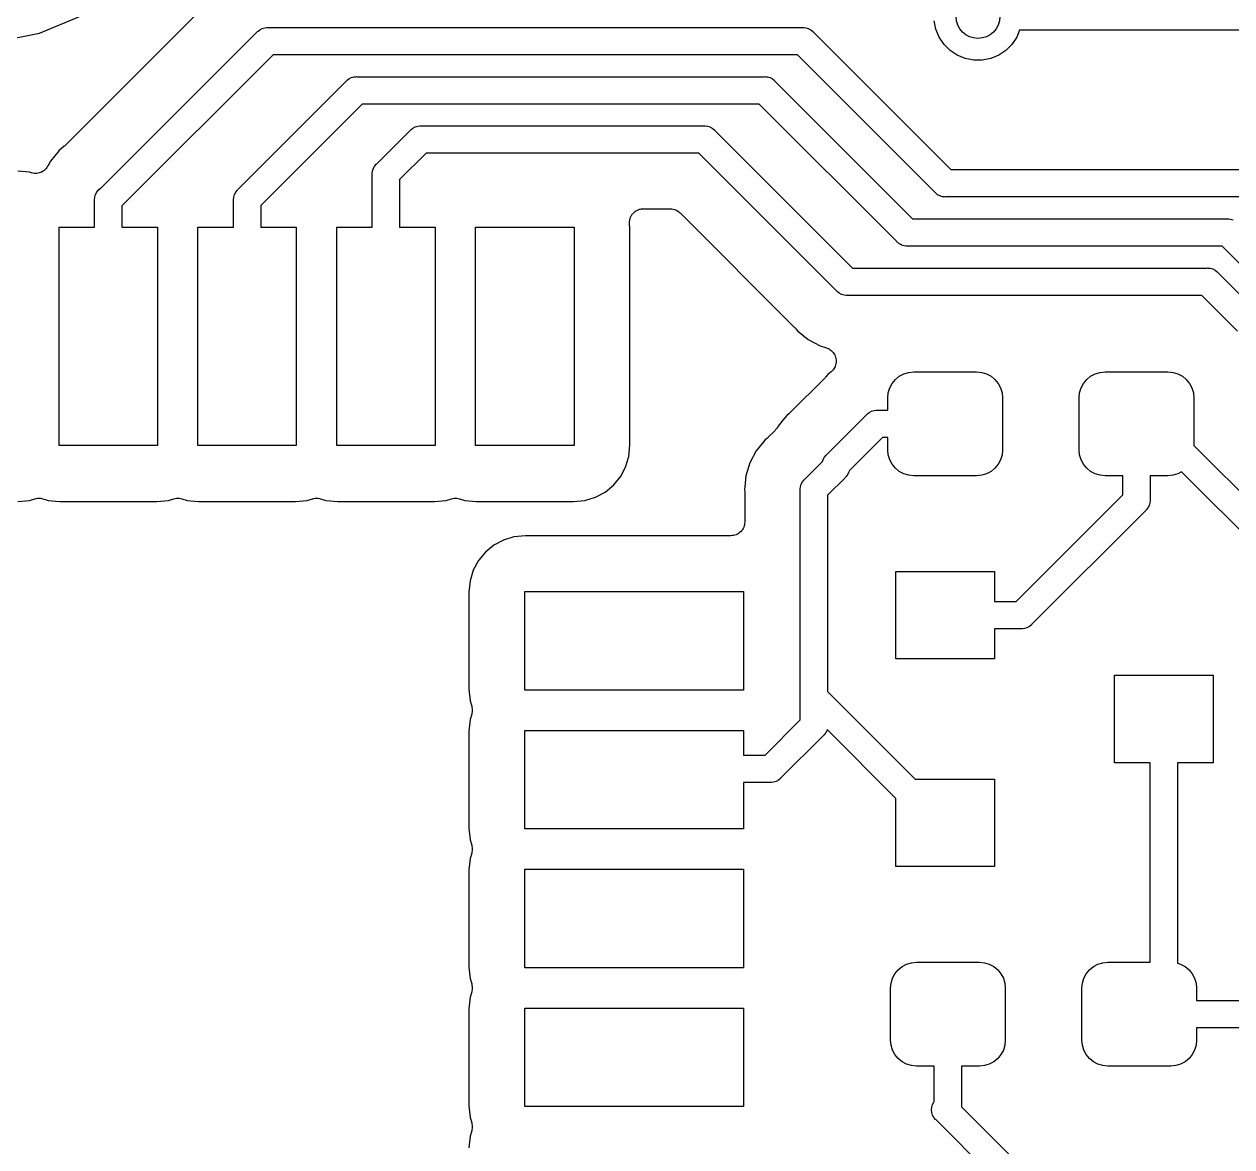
# Model space of a CAD drawing. Extents: x 4.98 to 6.83, y -5.59 to -3.87.
# Drawn here: x 5.9242 to 6.3591, y -4.5753 to -4.171 of the extents above; entities that cross this region are included whole.
import ezdxf

# ---------------------------------------------------------------- set-up
doc = ezdxf.new("R2010")
doc.units = 0
doc.header["$MEASUREMENT"] = 0
doc.layers.add('BLACK', color=7, linetype='CONTINUOUS')

msp = doc.modelspace()

# ---------------------------------------------------------------- linework, layer by layer
at = {"layer": 'BLACK', "linetype": 'CONTINUOUS'}
for p, q in [((5.99315, -4.16058), (5.93904, -4.21469)), ((5.92972, -4.17429), (5.94482, -4.16803)), ((6.25257, -4.1729), (6.25197, -4.16986)), ((5.91369, -4.17748), (5.92972, -4.17429)), ((5.95199, -4.23003), (6.00816, -4.17386)), ((6.00816, -4.17386), (6.00832, -4.17367)), ((6.00832, -4.17367), (6.0085, -4.17351)), ((6.0085, -4.17351), (6.00906, -4.17305)), ((6.0085, -4.17351), (6.0085, -4.17351)), ((6.00906, -4.17305), (6.00907, -4.17305)), ((6.00907, -4.17305), (6.00992, -4.1726)), ((6.00992, -4.1726), (6.01085, -4.17231)), ((6.01085, -4.17231), (6.01157, -4.17224)), ((6.01157, -4.17224), (6.01181, -4.17222)), ((6.01157, -4.17224), (6.01157, -4.17224)), ((6.01181, -4.17222), (6.01205, -4.17224)), ((6.01205, -4.17224), (6.20448, -4.17224)), ((6.20448, -4.17224), (6.20472, -4.17222)), ((6.20472, -4.17222), (6.20496, -4.17224)), ((6.20496, -4.17224), (6.20497, -4.17224)), ((6.20497, -4.17224), (6.20569, -4.17231)), ((6.20569, -4.17231), (6.20662, -4.1726)), ((6.20662, -4.1726), (6.20747, -4.17305)), ((6.20747, -4.17305), (6.20822, -4.17367)), ((6.20822, -4.17367), (6.20837, -4.17386)), ((6.20837, -4.17386), (6.25794, -4.22342)), ((6.25376, -4.17577), (6.25257, -4.1729)), ((6.28272, -4.17323), (6.28167, -4.17577)), ((6.36706, -4.17323), (6.28272, -4.17323)), ((6.25548, -4.17835), (6.25376, -4.17577)), ((6.25768, -4.18054), (6.25548, -4.17835)), ((6.27995, -4.17835), (6.27776, -4.18054)), ((6.28167, -4.17577), (6.27995, -4.17835)), ((6.01385, -4.18209), (5.95945, -4.23649)), ((6.20269, -4.18209), (6.01385, -4.18209)), ((6.25225, -4.23165), (6.20269, -4.18209)), ((6.26026, -4.18226), (6.25768, -4.18054)), ((6.26312, -4.18345), (6.26026, -4.18226)), ((6.26617, -4.18406), (6.26312, -4.18345)), ((6.27231, -4.18345), (6.26927, -4.18406)), ((6.27518, -4.18226), (6.27231, -4.18345)), ((6.27776, -4.18054), (6.27518, -4.18226)), ((6.26927, -4.18406), (6.26617, -4.18406)), ((6.00122, -4.2306), (6.04025, -4.19157)), ((6.04025, -4.19157), (6.0404, -4.19138)), ((6.0404, -4.19138), (6.0407, -4.19114)), ((6.0407, -4.19114), (6.04115, -4.19077)), ((6.04115, -4.19077), (6.04201, -4.19031)), ((6.04201, -4.19031), (6.04204, -4.1903)), ((6.04204, -4.1903), (6.04293, -4.19003)), ((6.04293, -4.19003), (6.04366, -4.18996)), ((6.04366, -4.18996), (6.0439, -4.18994)), ((6.04366, -4.18996), (6.04366, -4.18996)), ((6.0439, -4.18994), (6.04414, -4.18996)), ((6.04414, -4.18996), (6.1907, -4.18996)), ((6.1907, -4.18996), (6.19094, -4.18994)), ((6.19094, -4.18994), (6.19119, -4.18996)), ((6.19119, -4.18996), (6.19119, -4.18996)), ((6.19119, -4.18996), (6.19191, -4.19003)), ((6.19191, -4.19003), (6.19284, -4.19031)), ((6.19284, -4.19031), (6.19369, -4.19077)), ((6.19369, -4.19077), (6.19444, -4.19138)), ((6.19444, -4.19138), (6.1946, -4.19157)), ((6.1946, -4.19157), (6.24416, -4.24114)), ((6.04594, -4.1998), (6.00945, -4.23629)), ((6.18891, -4.1998), (6.04594, -4.1998)), ((6.23848, -4.24937), (6.18891, -4.1998)), ((6.05122, -4.22135), (6.06328, -4.20929)), ((6.06328, -4.20929), (6.06343, -4.2091)), ((6.06343, -4.2091), (6.06362, -4.20895)), ((6.06362, -4.20895), (6.06418, -4.20849)), ((6.06362, -4.20895), (6.06362, -4.20895)), ((6.06418, -4.20849), (6.06504, -4.20803)), ((6.06418, -4.20849), (6.06418, -4.20849)), ((6.06418, -4.20849), (6.06418, -4.20849)), ((6.06504, -4.20803), (6.06596, -4.20775)), ((6.06596, -4.20775), (6.06669, -4.20768)), ((6.06669, -4.20768), (6.06693, -4.20765)), ((6.06669, -4.20768), (6.06669, -4.20768)), ((6.06693, -4.20765), (6.06717, -4.20768)), ((6.06717, -4.20768), (6.16905, -4.20768)), ((6.16905, -4.20768), (6.16929, -4.20765)), ((6.16929, -4.20765), (6.16953, -4.20768)), ((6.16953, -4.20768), (6.16953, -4.20768)), ((6.16953, -4.20768), (6.17026, -4.20775)), ((6.17026, -4.20775), (6.17118, -4.20803)), ((6.17118, -4.20803), (6.17204, -4.20849)), ((6.17204, -4.20849), (6.17279, -4.2091)), ((6.17279, -4.2091), (6.17294, -4.20929)), ((6.17294, -4.20929), (6.22251, -4.25886)), ((5.93682, -4.21654), (5.93371, -4.22034)), ((5.93868, -4.21502), (5.93682, -4.21654)), ((5.93883, -4.21487), (5.93868, -4.21502)), ((5.93899, -4.21474), (5.93883, -4.21487)), ((5.93904, -4.21469), (5.93899, -4.21474)), ((6.06897, -4.21752), (6.05945, -4.22704)), ((6.16725, -4.21752), (6.06897, -4.21752)), ((6.21682, -4.26709), (6.16725, -4.21752)), ((5.93243, -4.22262), (5.93217, -4.223)), ((5.93269, -4.22223), (5.93243, -4.22262)), ((5.93271, -4.2222), (5.93269, -4.22223)), ((5.93273, -4.22217), (5.93271, -4.2222)), ((5.93271, -4.2222), (5.93271, -4.2222)), ((5.93271, -4.2222), (5.93271, -4.2222)), ((5.93371, -4.22034), (5.93273, -4.22217)), ((6.04996, -4.22311), (6.05042, -4.22225)), ((6.05042, -4.22225), (6.05103, -4.2215)), ((6.05103, -4.2215), (6.05122, -4.22135)), ((5.92616, -4.22438), (5.922, -4.22397)), ((5.92687, -4.2246), (5.92616, -4.22438)), ((5.92733, -4.22469), (5.92687, -4.2246)), ((5.92778, -4.22478), (5.92733, -4.22469)), ((5.9278, -4.22478), (5.92778, -4.22478)), ((5.92782, -4.22479), (5.9278, -4.22478)), ((5.92829, -4.22479), (5.92782, -4.22479)), ((5.92876, -4.22479), (5.92829, -4.22479)), ((5.92878, -4.22479), (5.92876, -4.22479)), ((5.9288, -4.22479), (5.92878, -4.22479)), ((5.92926, -4.2247), (5.9288, -4.22479)), ((5.92972, -4.22461), (5.92926, -4.2247)), ((5.92974, -4.2246), (5.92972, -4.22461)), ((5.92976, -4.2246), (5.92974, -4.2246)), ((5.93019, -4.22442), (5.92976, -4.2246)), ((5.93063, -4.22425), (5.93019, -4.22442)), ((5.93064, -4.22424), (5.93063, -4.22425)), ((5.93066, -4.22423), (5.93064, -4.22424)), ((5.93105, -4.22397), (5.93066, -4.22423)), ((5.93144, -4.22372), (5.93105, -4.22397)), ((5.93146, -4.2237), (5.93144, -4.22372)), ((5.93147, -4.22369), (5.93146, -4.2237)), ((5.93181, -4.22336), (5.93147, -4.22369)), ((5.93214, -4.22303), (5.93181, -4.22336)), ((5.93215, -4.22302), (5.93214, -4.22303)), ((5.93217, -4.223), (5.93215, -4.22302)), ((6.04958, -4.225), (6.04961, -4.22476)), ((6.04961, -4.22524), (6.04958, -4.225)), ((6.04961, -4.22476), (6.04968, -4.22404)), ((6.04961, -4.22476), (6.04961, -4.22476)), ((6.04961, -4.24409), (6.04961, -4.22524)), ((6.04968, -4.22404), (6.04996, -4.22311)), ((6.05945, -4.22704), (6.05945, -4.24409)), ((6.25794, -4.22342), (6.38058, -4.22342)), ((5.94996, -4.23236), (5.95042, -4.2315)), ((5.95042, -4.2315), (5.95103, -4.23076)), ((5.95103, -4.23076), (5.95178, -4.23014)), ((5.95178, -4.23014), (5.95199, -4.23003)), ((5.99996, -4.23236), (6.00042, -4.2315)), ((6.00042, -4.2315), (6.00088, -4.23094)), ((6.00088, -4.23094), (6.00103, -4.23076)), ((6.00088, -4.23094), (6.00088, -4.23094)), ((6.00103, -4.23076), (6.00122, -4.2306)), ((5.94958, -4.23425), (5.94968, -4.23329)), ((5.94961, -4.23449), (5.94958, -4.23425)), ((5.94961, -4.24409), (5.94961, -4.23449)), ((5.94968, -4.23329), (5.94996, -4.23236)), ((5.99958, -4.23425), (5.99968, -4.23329)), ((5.99961, -4.23449), (5.99958, -4.23425)), ((5.99961, -4.24409), (5.99961, -4.23449)), ((5.99968, -4.23329), (5.99996, -4.23236)), ((6.25241, -4.23184), (6.25225, -4.23165)), ((6.2526, -4.232), (6.25241, -4.23184)), ((6.25316, -4.23246), (6.2526, -4.232)), ((6.25397, -4.23289), (6.25316, -4.23246)), ((6.25401, -4.23291), (6.25397, -4.23289)), ((6.25494, -4.2332), (6.25401, -4.23291)), ((6.25566, -4.23327), (6.25494, -4.2332)), ((6.2559, -4.23329), (6.25566, -4.23327)), ((6.25566, -4.23327), (6.25566, -4.23327)), ((6.25615, -4.23327), (6.2559, -4.23329)), ((6.37878, -4.23327), (6.25615, -4.23327)), ((5.95945, -4.23649), (5.95945, -4.24409)), ((6.00945, -4.23629), (6.00945, -4.24409)), ((6.14272, -4.24035), (6.14283, -4.24011)), ((6.14283, -4.24011), (6.14296, -4.23992)), ((6.14296, -4.23992), (6.14306, -4.23972)), ((6.14306, -4.23972), (6.14323, -4.23952)), ((6.14323, -4.23952), (6.14338, -4.23931)), ((6.14338, -4.23931), (6.14354, -4.23915)), ((6.14354, -4.23915), (6.14369, -4.23897)), ((6.14369, -4.23897), (6.14389, -4.23881)), ((6.14389, -4.23881), (6.14408, -4.23862)), ((6.14408, -4.23862), (6.14427, -4.2385)), ((6.14427, -4.2385), (6.14444, -4.23836)), ((6.14444, -4.23836), (6.14467, -4.23823)), ((6.14467, -4.23823), (6.14489, -4.23809)), ((6.14489, -4.23809), (6.1451, -4.238)), ((6.1451, -4.238), (6.1453, -4.2379)), ((6.1453, -4.2379), (6.14555, -4.23782)), ((6.14555, -4.23782), (6.1458, -4.23772)), ((6.1458, -4.23772), (6.14602, -4.23768)), ((6.14602, -4.23768), (6.14624, -4.23761)), ((6.14624, -4.23761), (6.1465, -4.23759)), ((6.1465, -4.23759), (6.14675, -4.23754)), ((6.14675, -4.23754), (6.14698, -4.23754)), ((6.14698, -4.23754), (6.14721, -4.23752)), ((6.14721, -4.23752), (6.1569, -4.23752)), ((6.1569, -4.23752), (6.15691, -4.23752)), ((6.15691, -4.23752), (6.15692, -4.23752)), ((6.15692, -4.23752), (6.15692, -4.23752)), ((6.15692, -4.23752), (6.15697, -4.23752)), ((6.15697, -4.23752), (6.15743, -4.23757)), ((6.15743, -4.23757), (6.15789, -4.23762)), ((6.15789, -4.23762), (6.15791, -4.23763)), ((6.15791, -4.23763), (6.15794, -4.23763)), ((6.15794, -4.23763), (6.15838, -4.23777)), ((6.15838, -4.23777), (6.15882, -4.2379)), ((6.15882, -4.2379), (6.15884, -4.23792)), ((6.15884, -4.23792), (6.15887, -4.23792)), ((6.15887, -4.23792), (6.15927, -4.23815)), ((6.15927, -4.23815), (6.15968, -4.23836)), ((6.15968, -4.23836), (6.1597, -4.23838)), ((6.1597, -4.23838), (6.15972, -4.23839)), ((6.15972, -4.23839), (6.16008, -4.23869)), ((6.16008, -4.23869), (6.16043, -4.23898)), ((6.16043, -4.23898), (6.20181, -4.28036)), ((5.93681, -4.32283), (5.93681, -4.24409)), ((5.93681, -4.24409), (5.94961, -4.24409)), ((5.95945, -4.24409), (5.97224, -4.24409)), ((5.97224, -4.24409), (5.97224, -4.32283)), ((5.98681, -4.32283), (5.98681, -4.24409)), ((5.98681, -4.24409), (5.99961, -4.24409)), ((6.00945, -4.24409), (6.02224, -4.24409)), ((6.02224, -4.24409), (6.02224, -4.32283)), ((6.03681, -4.32283), (6.03681, -4.24409)), ((6.03681, -4.24409), (6.04961, -4.24409)), ((6.05945, -4.24409), (6.07224, -4.24409)), ((6.07224, -4.24409), (6.07224, -4.32283)), ((6.08681, -4.32283), (6.08681, -4.24409)), ((6.08681, -4.24409), (6.12224, -4.24409)), ((6.12224, -4.24409), (6.12224, -4.32283)), ((6.14221, -4.24248), (6.14224, -4.24223)), ((6.14223, -4.24271), (6.14221, -4.24248)), ((6.14223, -4.24294), (6.14223, -4.24271)), ((6.14223, -4.24301), (6.14223, -4.24294)), ((6.14237, -4.24434), (6.14223, -4.24301)), ((6.14224, -4.24196), (6.14229, -4.24174)), ((6.14224, -4.24223), (6.14224, -4.24196)), ((6.14229, -4.24174), (6.14231, -4.24151)), ((6.14231, -4.24151), (6.14239, -4.24127)), ((6.14237, -4.32259), (6.14237, -4.24434)), ((6.14239, -4.24127), (6.14244, -4.24101)), ((6.14244, -4.24101), (6.14253, -4.2408)), ((6.14253, -4.2408), (6.1426, -4.24058)), ((6.1426, -4.24058), (6.14272, -4.24035)), ((6.24416, -4.24114), (6.35749, -4.24114)), ((6.35749, -4.24114), (6.35773, -4.24112)), ((6.35773, -4.24112), (6.35797, -4.24114)), ((6.35797, -4.24114), (6.35797, -4.24114)), ((6.35797, -4.24114), (6.3587, -4.24121)), ((6.3587, -4.24121), (6.35962, -4.24149)), ((6.23863, -4.24956), (6.23848, -4.24937)), ((6.23882, -4.24971), (6.23863, -4.24956)), ((6.23938, -4.25017), (6.23882, -4.24971)), ((6.23964, -4.25031), (6.23938, -4.25017)), ((6.24023, -4.25063), (6.23964, -4.25031)), ((6.24116, -4.25091), (6.24023, -4.25063)), ((6.24188, -4.25098), (6.24116, -4.25091)), ((6.24213, -4.25101), (6.24188, -4.25098)), ((6.24188, -4.25098), (6.24188, -4.25098)), ((6.24237, -4.25098), (6.24213, -4.25101)), ((6.35569, -4.25098), (6.24237, -4.25098)), ((6.37894, -4.27423), (6.35569, -4.25098)), ((6.22251, -4.25886), (6.35015, -4.25886)), ((6.35015, -4.25886), (6.35039, -4.25883)), ((6.35039, -4.25883), (6.35063, -4.25886)), ((6.35063, -4.25886), (6.35064, -4.25886)), ((6.35064, -4.25886), (6.35136, -4.25893)), ((6.35136, -4.25893), (6.35229, -4.25921)), ((6.35229, -4.25921), (6.35314, -4.25967)), ((6.35314, -4.25967), (6.35389, -4.26028)), ((6.35389, -4.26028), (6.35404, -4.26047)), ((6.35404, -4.26047), (6.36945, -4.27588)), ((6.21698, -4.26728), (6.21682, -4.26709)), ((6.21716, -4.26743), (6.21698, -4.26728)), ((6.21772, -4.26789), (6.21716, -4.26743)), ((6.21716, -4.26743), (6.21716, -4.26743)), ((6.21773, -4.26789), (6.21772, -4.26789)), ((6.21858, -4.26835), (6.21773, -4.26789)), ((6.21951, -4.26863), (6.21858, -4.26835)), ((6.22023, -4.2687), (6.21951, -4.26863)), ((6.22047, -4.26872), (6.22023, -4.2687)), ((6.22023, -4.2687), (6.22023, -4.2687)), ((6.22071, -4.2687), (6.22047, -4.26872)), ((6.34836, -4.2687), (6.22071, -4.2687)), ((6.36122, -4.28157), (6.34836, -4.2687)), ((6.20181, -4.28036), (6.20186, -4.28041)), ((6.20186, -4.28041), (6.20199, -4.28058)), ((6.20199, -4.28058), (6.20214, -4.28073)), ((6.20214, -4.28073), (6.20277, -4.28149)), ((6.20277, -4.28149), (6.20656, -4.2846)), ((6.20656, -4.2846), (6.21089, -4.28692)), ((6.21089, -4.28692), (6.21311, -4.28759)), ((6.21311, -4.28759), (6.21315, -4.2876)), ((6.21315, -4.2876), (6.21315, -4.2876)), ((6.21315, -4.2876), (6.21316, -4.2876)), ((6.21316, -4.2876), (6.21318, -4.28761)), ((6.21318, -4.28761), (6.21361, -4.2878)), ((6.21361, -4.2878), (6.21405, -4.28798)), ((6.21405, -4.28798), (6.21406, -4.28799)), ((6.21406, -4.28799), (6.21407, -4.28799)), ((6.21407, -4.28799), (6.21447, -4.28827)), ((6.21447, -4.28827), (6.21486, -4.28853)), ((6.21486, -4.28853), (6.21487, -4.28854)), ((6.21487, -4.28854), (6.21488, -4.28855)), ((6.21488, -4.28855), (6.21521, -4.28889)), ((6.21521, -4.28889), (6.21554, -4.28923)), ((6.21554, -4.28923), (6.21555, -4.28924)), ((6.21555, -4.28924), (6.21556, -4.28925)), ((6.21556, -4.28925), (6.21582, -4.28965)), ((6.21582, -4.28965), (6.21608, -4.29004)), ((6.21608, -4.29004), (6.21609, -4.29005)), ((6.21609, -4.29005), (6.21609, -4.29006)), ((6.21609, -4.29006), (6.21627, -4.29051)), ((6.21627, -4.29051), (6.21645, -4.29095)), ((6.21645, -4.29095), (6.21645, -4.29096)), ((6.21645, -4.29096), (6.21646, -4.29097)), ((6.21646, -4.29097), (6.21654, -4.29144)), ((6.21654, -4.29144), (6.21664, -4.2919)), ((6.21664, -4.29193), (6.21663, -4.2924)), ((6.21663, -4.2924), (6.21663, -4.29288)), ((6.21664, -4.2919), (6.21664, -4.29192)), ((6.21664, -4.29192), (6.21664, -4.29193)), ((6.21483, -4.29624), (6.21359, -4.29725)), ((6.21517, -4.2959), (6.21483, -4.29624)), ((6.21551, -4.29557), (6.21517, -4.2959)), ((6.21552, -4.29555), (6.21551, -4.29556)), ((6.21551, -4.29556), (6.21551, -4.29557)), ((6.21578, -4.29515), (6.21552, -4.29555)), ((6.21605, -4.29476), (6.21578, -4.29515)), ((6.21606, -4.29475), (6.21605, -4.29476)), ((6.21625, -4.2943), (6.21606, -4.29474)), ((6.21606, -4.29474), (6.21606, -4.29475)), ((6.21643, -4.29386), (6.21625, -4.2943)), ((6.21644, -4.29384), (6.21643, -4.29385)), ((6.21643, -4.29385), (6.21643, -4.29386)), ((6.21653, -4.29337), (6.21644, -4.29384)), ((6.21663, -4.2929), (6.21653, -4.29337)), ((6.21663, -4.29288), (6.21663, -4.29289)), ((6.21663, -4.29289), (6.21663, -4.2929)), ((6.24101, -4.29697), (6.24276, -4.29644)), ((6.24276, -4.29644), (6.24459, -4.29626)), ((6.24459, -4.29626), (6.26722, -4.29626)), ((6.26722, -4.29626), (6.26905, -4.29644)), ((6.26905, -4.29644), (6.2708, -4.29697)), ((6.30991, -4.29697), (6.31166, -4.29644)), ((6.31166, -4.29644), (6.31348, -4.29626)), ((6.31348, -4.29626), (6.33612, -4.29626)), ((6.33612, -4.29626), (6.33795, -4.29644)), ((6.33795, -4.29644), (6.3397, -4.29697)), ((6.21264, -4.29838), (6.19995, -4.31106)), ((6.21277, -4.29822), (6.21264, -4.29838)), ((6.21292, -4.29807), (6.21277, -4.29822)), ((6.21297, -4.29801), (6.21292, -4.29807)), ((6.21359, -4.29725), (6.21297, -4.29801)), ((6.23595, -4.30203), (6.23681, -4.30042)), ((6.23681, -4.30042), (6.23797, -4.299)), ((6.23797, -4.299), (6.23939, -4.29784)), ((6.23939, -4.29784), (6.24101, -4.29697)), ((6.2708, -4.29697), (6.27242, -4.29784)), ((6.27242, -4.29784), (6.27384, -4.299)), ((6.27384, -4.299), (6.275, -4.30042)), ((6.275, -4.30042), (6.27586, -4.30203)), ((6.30485, -4.30203), (6.30571, -4.30042)), ((6.30571, -4.30042), (6.30687, -4.299)), ((6.30687, -4.299), (6.30829, -4.29784)), ((6.30829, -4.29784), (6.30991, -4.29697)), ((6.3397, -4.29697), (6.34132, -4.29784)), ((6.34132, -4.29784), (6.34273, -4.299)), ((6.34273, -4.299), (6.3439, -4.30042)), ((6.3439, -4.30042), (6.34476, -4.30203)), ((6.23524, -4.30561), (6.23542, -4.30379)), ((6.23542, -4.30379), (6.23595, -4.30203)), ((6.27586, -4.30203), (6.2764, -4.30379)), ((6.2764, -4.30379), (6.27657, -4.30561)), ((6.30413, -4.30561), (6.30431, -4.30379)), ((6.30431, -4.30379), (6.30485, -4.30203)), ((6.34476, -4.30203), (6.34529, -4.30379)), ((6.34529, -4.30379), (6.34547, -4.30561)), ((6.23524, -4.31004), (6.23524, -4.30561)), ((6.27657, -4.30561), (6.27657, -4.32431)), ((6.30413, -4.32431), (6.30413, -4.30561)), ((6.34547, -4.30561), (6.34547, -4.32276)), ((6.19749, -4.31365), (6.19571, -4.31581)), ((6.19883, -4.31202), (6.19749, -4.31365)), ((6.19749, -4.31365), (6.19749, -4.31365)), ((6.19959, -4.31139), (6.19883, -4.31202)), ((6.19974, -4.31124), (6.19959, -4.31139)), ((6.1999, -4.31111), (6.19974, -4.31124)), ((6.19995, -4.31106), (6.1999, -4.31111)), ((6.21323, -4.32607), (6.22765, -4.31165)), ((6.22765, -4.31165), (6.2278, -4.31146)), ((6.2278, -4.31146), (6.22799, -4.31131)), ((6.22799, -4.31131), (6.22855, -4.31085)), ((6.22799, -4.31131), (6.22799, -4.31131)), ((6.22855, -4.31085), (6.22941, -4.31039)), ((6.22941, -4.31039), (6.23033, -4.31011)), ((6.23033, -4.31011), (6.23106, -4.31004)), ((6.23106, -4.31004), (6.2313, -4.31002)), ((6.23106, -4.31004), (6.23106, -4.31004)), ((6.2313, -4.31002), (6.23154, -4.31004)), ((6.23154, -4.31004), (6.23524, -4.31004)), ((6.19464, -4.31736), (6.19208, -4.31992)), ((6.19478, -4.31719), (6.19464, -4.31736)), ((6.19493, -4.31704), (6.19478, -4.31719)), ((6.19509, -4.31681), (6.19493, -4.31704)), ((6.19526, -4.3166), (6.19509, -4.31681)), ((6.19536, -4.31641), (6.19526, -4.3166)), ((6.19549, -4.31624), (6.19536, -4.31641)), ((6.19552, -4.31618), (6.19549, -4.31624)), ((6.19571, -4.31581), (6.19552, -4.31618)), ((5.97224, -4.32283), (5.93681, -4.32283)), ((6.02224, -4.32283), (5.98681, -4.32283)), ((6.07224, -4.32283), (6.03681, -4.32283)), ((6.12224, -4.32283), (6.08681, -4.32283)), ((6.14195, -4.32676), (6.14237, -4.32259)), ((6.18994, -4.32211), (6.18784, -4.32467)), ((6.19095, -4.32088), (6.18994, -4.32211)), ((6.18994, -4.32211), (6.18994, -4.32211)), ((6.19172, -4.32025), (6.19095, -4.32088)), ((6.19186, -4.3201), (6.19172, -4.32025)), ((6.19203, -4.31997), (6.19186, -4.3201)), ((6.19208, -4.31992), (6.19203, -4.31997)), ((6.23334, -4.31988), (6.22132, -4.3319)), ((6.23524, -4.31988), (6.23334, -4.31988)), ((6.23524, -4.32431), (6.23524, -4.31988)), ((6.34547, -4.32276), (6.37869, -4.35599)), ((6.14081, -4.33053), (6.14195, -4.32676)), ((6.18784, -4.32467), (6.18553, -4.329)), ((6.21197, -4.32783), (6.21242, -4.32698)), ((6.21242, -4.32698), (6.21304, -4.32623)), ((6.21304, -4.32623), (6.21323, -4.32607)), ((6.23542, -4.32614), (6.23524, -4.32431)), ((6.23595, -4.32789), (6.23542, -4.32614)), ((6.2764, -4.32614), (6.27586, -4.32789)), ((6.27657, -4.32431), (6.2764, -4.32614)), ((6.30431, -4.32614), (6.30413, -4.32431)), ((6.30485, -4.32789), (6.30431, -4.32614)), ((6.13895, -4.334), (6.14081, -4.33053)), ((6.18553, -4.329), (6.1841, -4.3337)), ((6.20535, -4.33493), (6.21176, -4.32853)), ((6.21176, -4.32853), (6.21197, -4.32783)), ((6.23681, -4.32951), (6.23595, -4.32789)), ((6.23797, -4.33092), (6.23681, -4.32951)), ((6.23939, -4.33209), (6.23797, -4.33092)), ((6.27384, -4.33092), (6.27242, -4.33209)), ((6.275, -4.32951), (6.27384, -4.33092)), ((6.27586, -4.32789), (6.275, -4.32951)), ((6.30571, -4.32951), (6.30485, -4.32789)), ((6.30687, -4.33092), (6.30571, -4.32951)), ((6.30829, -4.33209), (6.30687, -4.33092)), ((6.13645, -4.33705), (6.13895, -4.334)), ((6.1841, -4.3337), (6.18372, -4.3376)), ((6.20409, -4.33669), (6.20455, -4.33584)), ((6.20455, -4.33584), (6.20516, -4.33509)), ((6.20516, -4.33509), (6.20535, -4.33493)), ((6.21984, -4.33436), (6.21358, -4.34062)), ((6.22003, -4.33421), (6.21984, -4.33436)), ((6.22023, -4.33397), (6.22003, -4.33421)), ((6.22065, -4.33346), (6.22023, -4.33397)), ((6.2211, -4.3326), (6.22065, -4.33346)), ((6.22118, -4.33234), (6.2211, -4.3326)), ((6.22132, -4.3319), (6.22118, -4.33234)), ((6.24101, -4.33295), (6.23939, -4.33209)), ((6.24276, -4.33348), (6.24101, -4.33295)), ((6.24459, -4.33366), (6.24276, -4.33348)), ((6.26722, -4.33366), (6.24459, -4.33366)), ((6.26905, -4.33348), (6.26722, -4.33366)), ((6.2708, -4.33295), (6.26905, -4.33348)), ((6.27242, -4.33209), (6.2708, -4.33295)), ((6.30991, -4.33295), (6.30829, -4.33209)), ((6.31166, -4.33348), (6.30991, -4.33295)), ((6.31348, -4.33366), (6.31166, -4.33348)), ((6.31988, -4.33366), (6.31348, -4.33366)), ((6.31988, -4.34048), (6.31988, -4.33366)), ((6.33612, -4.33366), (6.32972, -4.33366)), ((6.32972, -4.33366), (6.32972, -4.34228)), ((6.33795, -4.33348), (6.33612, -4.33366)), ((6.3397, -4.33295), (6.33795, -4.33348)), ((6.34103, -4.33224), (6.3397, -4.33295)), ((6.37174, -4.36295), (6.34103, -4.33224)), ((6.12993, -4.3414), (6.13341, -4.33954)), ((6.13341, -4.33954), (6.13645, -4.33705)), ((6.18372, -4.3376), (6.18362, -4.33858)), ((6.18362, -4.33858), (6.18372, -4.33956)), ((6.18372, -4.3376), (6.18372, -4.3376)), ((6.18372, -4.33956), (6.18372, -4.33963)), ((6.18372, -4.33963), (6.18372, -4.33984)), ((6.18372, -4.33984), (6.18374, -4.34005)), ((6.18374, -4.34005), (6.18374, -4.35027)), ((6.20372, -4.33858), (6.20374, -4.33834)), ((6.20374, -4.33882), (6.20372, -4.33858)), ((6.20374, -4.33834), (6.20381, -4.33762)), ((6.20374, -4.33834), (6.20374, -4.33834)), ((6.20374, -4.41314), (6.20374, -4.33882)), ((6.20381, -4.33762), (6.20409, -4.33669)), ((5.922, -4.34296), (5.92616, -4.34255)), ((5.92616, -4.34255), (5.92808, -4.34197)), ((5.92808, -4.34197), (5.92809, -4.34196)), ((5.92809, -4.34196), (5.92814, -4.34195)), ((5.92809, -4.34196), (5.92809, -4.34196)), ((5.92809, -4.34196), (5.92809, -4.34196)), ((5.92814, -4.34195), (5.9286, -4.34186)), ((5.9286, -4.34186), (5.92905, -4.34177)), ((5.92905, -4.34177), (5.92907, -4.34177)), ((5.92907, -4.34177), (5.9291, -4.34177)), ((5.9291, -4.34177), (5.92956, -4.34177)), ((5.92956, -4.34177), (5.93002, -4.34177)), ((5.93002, -4.34177), (5.93005, -4.34178)), ((5.93005, -4.34178), (5.93008, -4.34178)), ((5.93008, -4.34178), (5.93053, -4.34188)), ((5.93053, -4.34188), (5.93098, -4.34197)), ((5.93098, -4.34197), (5.93289, -4.34255)), ((5.93289, -4.34255), (5.93706, -4.34296)), ((5.93706, -4.34296), (5.972, -4.34296)), ((5.972, -4.34296), (5.97616, -4.34255)), ((5.97616, -4.34255), (5.97808, -4.34197)), ((5.97808, -4.34197), (5.97809, -4.34196)), ((5.97809, -4.34196), (5.97814, -4.34195)), ((5.97809, -4.34196), (5.97809, -4.34196)), ((5.97809, -4.34196), (5.97809, -4.34196)), ((5.97814, -4.34195), (5.9786, -4.34186)), ((5.9786, -4.34186), (5.97905, -4.34177)), ((5.97905, -4.34177), (5.97907, -4.34177)), ((5.97907, -4.34177), (5.9791, -4.34177)), ((5.9791, -4.34177), (5.97956, -4.34177)), ((5.97956, -4.34177), (5.98002, -4.34177)), ((5.98002, -4.34177), (5.98005, -4.34178)), ((5.98005, -4.34178), (5.98008, -4.34178)), ((5.98008, -4.34178), (5.98053, -4.34188)), ((5.98053, -4.34188), (5.98098, -4.34197)), ((5.98098, -4.34197), (5.98289, -4.34255)), ((5.98289, -4.34255), (5.98706, -4.34296)), ((5.98706, -4.34296), (6.022, -4.34296)), ((6.022, -4.34296), (6.02616, -4.34255)), ((6.02616, -4.34255), (6.02808, -4.34197)), ((6.02808, -4.34197), (6.02809, -4.34196)), ((6.02809, -4.34196), (6.02814, -4.34195)), ((6.02809, -4.34196), (6.02809, -4.34196)), ((6.02809, -4.34196), (6.02809, -4.34196)), ((6.02814, -4.34195), (6.0286, -4.34186)), ((6.0286, -4.34186), (6.02905, -4.34177)), ((6.02905, -4.34177), (6.02907, -4.34177)), ((6.02907, -4.34177), (6.0291, -4.34177)), ((6.0291, -4.34177), (6.02956, -4.34177)), ((6.02956, -4.34177), (6.03002, -4.34177)), ((6.03002, -4.34177), (6.03005, -4.34178)), ((6.03005, -4.34178), (6.03008, -4.34178)), ((6.03008, -4.34178), (6.03053, -4.34188)), ((6.03053, -4.34188), (6.03098, -4.34197)), ((6.03098, -4.34197), (6.03289, -4.34255)), ((6.03289, -4.34255), (6.03706, -4.34296)), ((6.03706, -4.34296), (6.072, -4.34296)), ((6.072, -4.34296), (6.07616, -4.34255)), ((6.07616, -4.34255), (6.07808, -4.34197)), ((6.07808, -4.34197), (6.07809, -4.34196)), ((6.07809, -4.34196), (6.07814, -4.34195)), ((6.07809, -4.34196), (6.07809, -4.34196)), ((6.07809, -4.34196), (6.07809, -4.34196)), ((6.07814, -4.34195), (6.0786, -4.34186)), ((6.0786, -4.34186), (6.07905, -4.34177)), ((6.07905, -4.34177), (6.07907, -4.34177)), ((6.07907, -4.34177), (6.0791, -4.34177)), ((6.0791, -4.34177), (6.07956, -4.34177)), ((6.07956, -4.34177), (6.08002, -4.34177)), ((6.08002, -4.34177), (6.08005, -4.34178)), ((6.08005, -4.34178), (6.08008, -4.34178)), ((6.08008, -4.34178), (6.08053, -4.34188)), ((6.08053, -4.34188), (6.08098, -4.34197)), ((6.08098, -4.34197), (6.08289, -4.34255)), ((6.08289, -4.34255), (6.08706, -4.34296)), ((6.08706, -4.34296), (6.122, -4.34296)), ((6.122, -4.34296), (6.12616, -4.34255)), ((6.12616, -4.34255), (6.12993, -4.3414)), ((6.21358, -4.34062), (6.21358, -4.41135)), ((6.28143, -4.37894), (6.31988, -4.34048)), ((6.32937, -4.34441), (6.32894, -4.34522)), ((6.32965, -4.34348), (6.32937, -4.34441)), ((6.32972, -4.34276), (6.32965, -4.34348)), ((6.32972, -4.34228), (6.32975, -4.34252)), ((6.32975, -4.34252), (6.32972, -4.34276)), ((6.32972, -4.34276), (6.32972, -4.34276)), ((6.32811, -4.34617), (6.28712, -4.38717)), ((6.3283, -4.34602), (6.32811, -4.34617)), ((6.32845, -4.34583), (6.3283, -4.34602)), ((6.32891, -4.34527), (6.32845, -4.34583)), ((6.32845, -4.34583), (6.32845, -4.34583)), ((6.32894, -4.34522), (6.32891, -4.34527)), ((6.18287, -4.3531), (6.18256, -4.35346)), ((6.18289, -4.35307), (6.18287, -4.35308)), ((6.18287, -4.35308), (6.18287, -4.3531)), ((6.18311, -4.35265), (6.18289, -4.35307)), ((6.18334, -4.35224), (6.18311, -4.35265)), ((6.18335, -4.35221), (6.18334, -4.35223)), ((6.18334, -4.35223), (6.18334, -4.35224)), ((6.18349, -4.35176), (6.18335, -4.35221)), ((6.18363, -4.35131), (6.18349, -4.35176)), ((6.18364, -4.35128), (6.18363, -4.35129)), ((6.18363, -4.35129), (6.18363, -4.35131)), ((6.18369, -4.35081), (6.18364, -4.35128)), ((6.18374, -4.35034), (6.18369, -4.35081)), ((6.18374, -4.35027), (6.18374, -4.35031)), ((6.18374, -4.35031), (6.18374, -4.35031)), ((6.18374, -4.35031), (6.18374, -4.35031)), ((6.18374, -4.35031), (6.18374, -4.35034)), ((6.09684, -4.35683), (6.09336, -4.35868)), ((6.10061, -4.35568), (6.09684, -4.35683)), ((6.10477, -4.35527), (6.10061, -4.35568)), ((6.17874, -4.35527), (6.10477, -4.35527)), ((6.17921, -4.35523), (6.17874, -4.35527)), ((6.17968, -4.35518), (6.17921, -4.35523)), ((6.17969, -4.35518), (6.17968, -4.35518)), ((6.17971, -4.35518), (6.17969, -4.35518)), ((6.18016, -4.35504), (6.17971, -4.35518)), ((6.18061, -4.35491), (6.18016, -4.35504)), ((6.18063, -4.3549), (6.18061, -4.35491)), ((6.18065, -4.3549), (6.18063, -4.3549)), ((6.18106, -4.35467), (6.18065, -4.3549)), ((6.18148, -4.35446), (6.18106, -4.35467)), ((6.18149, -4.35445), (6.18148, -4.35446)), ((6.18151, -4.35444), (6.18149, -4.35445)), ((6.18187, -4.35414), (6.18151, -4.35444)), ((6.18224, -4.35385), (6.18187, -4.35414)), ((6.18225, -4.35383), (6.18224, -4.35385)), ((6.18226, -4.35382), (6.18225, -4.35383)), ((6.18256, -4.35346), (6.18226, -4.35382)), ((6.09032, -4.36118), (6.08782, -4.36423)), ((6.09336, -4.35868), (6.09032, -4.36118)), ((6.08782, -4.36423), (6.08596, -4.3677)), ((6.08596, -4.3677), (6.08482, -4.37147)), ((6.23819, -4.39961), (6.23819, -4.36811)), ((6.23819, -4.36811), (6.27362, -4.36811)), ((6.27362, -4.36811), (6.27362, -4.37894)), ((6.08482, -4.37147), (6.08441, -4.37564)), ((6.08441, -4.37564), (6.08441, -4.41058)), ((6.10453, -4.41083), (6.10453, -4.37539)), ((6.10453, -4.37539), (6.18327, -4.37539)), ((6.18327, -4.37539), (6.18327, -4.41083)), ((6.27362, -4.37894), (6.28143, -4.37894)), ((6.28621, -4.38797), (6.28536, -4.38843)), ((6.28696, -4.38735), (6.28621, -4.38797)), ((6.28712, -4.38717), (6.28696, -4.38735)), ((6.28322, -4.38878), (6.27362, -4.38878)), ((6.27362, -4.38878), (6.27362, -4.39961)), ((6.28346, -4.3888), (6.28322, -4.38878)), ((6.28371, -4.38878), (6.28346, -4.3888)), ((6.28443, -4.38871), (6.28371, -4.38878)), ((6.28371, -4.38878), (6.28371, -4.38878)), ((6.28536, -4.38843), (6.28443, -4.38871)), ((6.27362, -4.39961), (6.23819, -4.39961)), ((6.31693, -4.43701), (6.31693, -4.40551)), ((6.31693, -4.40551), (6.35236, -4.40551)), ((6.35236, -4.40551), (6.35236, -4.43701)), ((6.08441, -4.41058), (6.08482, -4.41475)), ((6.18327, -4.41083), (6.10453, -4.41083)), ((6.20372, -4.41339), (6.20374, -4.41314)), ((6.20374, -4.41363), (6.20372, -4.41339)), ((6.20374, -4.42158), (6.20374, -4.41363)), ((6.21358, -4.41135), (6.24515, -4.44291)), ((6.08482, -4.41475), (6.0854, -4.41666)), ((6.0854, -4.41666), (6.0854, -4.41667)), ((6.0854, -4.41667), (6.0854, -4.41667)), ((6.0854, -4.41667), (6.0854, -4.41667)), ((6.0854, -4.41667), (6.08542, -4.41673)), ((6.08542, -4.41673), (6.0855, -4.41718)), ((6.0855, -4.41718), (6.08559, -4.41763)), ((6.08559, -4.4186), (6.08558, -4.41863)), ((6.08558, -4.41863), (6.08558, -4.41866)), ((6.08559, -4.41763), (6.08559, -4.41766)), ((6.08559, -4.41766), (6.08559, -4.41769)), ((6.08559, -4.41769), (6.08559, -4.41815)), ((6.08559, -4.41815), (6.08559, -4.4186)), ((6.08482, -4.42147), (6.08441, -4.42564)), ((6.0854, -4.41956), (6.08482, -4.42147)), ((6.08549, -4.41911), (6.0854, -4.41956)), ((6.08558, -4.41866), (6.08549, -4.41911)), ((6.19107, -4.43425), (6.20374, -4.42158)), ((6.08441, -4.42564), (6.08441, -4.46058)), ((6.10453, -4.46083), (6.10453, -4.42539)), ((6.10453, -4.42539), (6.18327, -4.42539)), ((6.18327, -4.42539), (6.18327, -4.43425)), ((6.21197, -4.42727), (6.19676, -4.44248)), ((6.21216, -4.42712), (6.21197, -4.42727)), ((6.21231, -4.42693), (6.21216, -4.42712)), ((6.21269, -4.42647), (6.21231, -4.42693)), ((6.21231, -4.42693), (6.21231, -4.42693)), ((6.21277, -4.42637), (6.21269, -4.42647)), ((6.21323, -4.42551), (6.21277, -4.42637)), ((6.21337, -4.42505), (6.21323, -4.42551)), ((6.23819, -4.44987), (6.21337, -4.42505)), ((6.18327, -4.43425), (6.19107, -4.43425)), ((6.32972, -4.43701), (6.31693, -4.43701)), ((6.32972, -4.50886), (6.32972, -4.43701)), ((6.35236, -4.43701), (6.33957, -4.43701)), ((6.33957, -4.43701), (6.33957, -4.50923)), ((6.19287, -4.44409), (6.18327, -4.44409)), ((6.18327, -4.44409), (6.18327, -4.46083)), ((6.19311, -4.44412), (6.19287, -4.44409)), ((6.19335, -4.44409), (6.19311, -4.44412)), ((6.19407, -4.44402), (6.19335, -4.44409)), ((6.19335, -4.44409), (6.19335, -4.44409)), ((6.195, -4.44374), (6.19407, -4.44402)), ((6.19586, -4.44328), (6.195, -4.44374)), ((6.19661, -4.44267), (6.19586, -4.44328)), ((6.19676, -4.44248), (6.19661, -4.44267)), ((6.24515, -4.44291), (6.27362, -4.44291)), ((6.27362, -4.44291), (6.27362, -4.47441)), ((6.23819, -4.47441), (6.23819, -4.44987)), ((6.08441, -4.46058), (6.08482, -4.46475)), ((6.18327, -4.46083), (6.10453, -4.46083)), ((6.08482, -4.46475), (6.0854, -4.46666)), ((6.0854, -4.46956), (6.08482, -4.47147)), ((6.0854, -4.46666), (6.0854, -4.46667)), ((6.0854, -4.46667), (6.0854, -4.46667)), ((6.0854, -4.46667), (6.0854, -4.46667)), ((6.0854, -4.46667), (6.08542, -4.46673)), ((6.08549, -4.46911), (6.0854, -4.46956)), ((6.08542, -4.46673), (6.0855, -4.46718)), ((6.08558, -4.46866), (6.08549, -4.46911)), ((6.0855, -4.46718), (6.08559, -4.46763)), ((6.08559, -4.4686), (6.08558, -4.46863)), ((6.08558, -4.46863), (6.08558, -4.46866)), ((6.08559, -4.46763), (6.08559, -4.46766)), ((6.08559, -4.46766), (6.08559, -4.46769)), ((6.08559, -4.46769), (6.08559, -4.46815)), ((6.08559, -4.46815), (6.08559, -4.4686)), ((6.08482, -4.47147), (6.08441, -4.47564)), ((6.27362, -4.47441), (6.23819, -4.47441)), ((6.08441, -4.47564), (6.08441, -4.51058)), ((6.10453, -4.51083), (6.10453, -4.47539)), ((6.10453, -4.47539), (6.18327, -4.47539)), ((6.18327, -4.47539), (6.18327, -4.51083)), ((6.24038, -4.51043), (6.24199, -4.50957)), ((6.24199, -4.50957), (6.24375, -4.50904)), ((6.24375, -4.50904), (6.24557, -4.50886)), ((6.24557, -4.50886), (6.26821, -4.50886)), ((6.26821, -4.50886), (6.27003, -4.50904)), ((6.27003, -4.50904), (6.27179, -4.50957)), ((6.27179, -4.50957), (6.2734, -4.51043)), ((6.30927, -4.51043), (6.31089, -4.50957)), ((6.31089, -4.50957), (6.31264, -4.50904)), ((6.31264, -4.50904), (6.31447, -4.50886)), ((6.31447, -4.50886), (6.32972, -4.50886)), ((6.33957, -4.50923), (6.34068, -4.50957)), ((6.34068, -4.50957), (6.3423, -4.51043)), ((6.08441, -4.51058), (6.08482, -4.51475)), ((6.18327, -4.51083), (6.10453, -4.51083)), ((6.23693, -4.51463), (6.2378, -4.51301)), ((6.2378, -4.51301), (6.23896, -4.5116)), ((6.23896, -4.5116), (6.24038, -4.51043)), ((6.2734, -4.51043), (6.27482, -4.5116)), ((6.27482, -4.5116), (6.27598, -4.51301)), ((6.27598, -4.51301), (6.27685, -4.51463)), ((6.30583, -4.51463), (6.30669, -4.51301)), ((6.30669, -4.51301), (6.30786, -4.5116)), ((6.30786, -4.5116), (6.30927, -4.51043)), ((6.3423, -4.51043), (6.34372, -4.5116)), ((6.34372, -4.5116), (6.34488, -4.51301)), ((6.34488, -4.51301), (6.34574, -4.51463)), ((6.08482, -4.51475), (6.0854, -4.51666)), ((6.0854, -4.51666), (6.0854, -4.51667)), ((6.0854, -4.51667), (6.0854, -4.51667)), ((6.0854, -4.51667), (6.0854, -4.51667)), ((6.0854, -4.51667), (6.08542, -4.51673)), ((6.08542, -4.51673), (6.0855, -4.51718)), ((6.08558, -4.51866), (6.08549, -4.51911)), ((6.0855, -4.51718), (6.08559, -4.51763)), ((6.08559, -4.5186), (6.08558, -4.51863)), ((6.08558, -4.51863), (6.08558, -4.51866)), ((6.08559, -4.51763), (6.08559, -4.51766)), ((6.08559, -4.51766), (6.08559, -4.51769)), ((6.08559, -4.51769), (6.08559, -4.51815)), ((6.08559, -4.51815), (6.08559, -4.5186)), ((6.23622, -4.51821), (6.2364, -4.51638)), ((6.23622, -4.53691), (6.23622, -4.51821)), ((6.2364, -4.51638), (6.23693, -4.51463)), ((6.27685, -4.51463), (6.27738, -4.51638)), ((6.27738, -4.51638), (6.27756, -4.51821)), ((6.27756, -4.51821), (6.27756, -4.53691)), ((6.30512, -4.51821), (6.3053, -4.51638)), ((6.30512, -4.53691), (6.30512, -4.51821)), ((6.3053, -4.51638), (6.30583, -4.51463)), ((6.34574, -4.51463), (6.34628, -4.51638)), ((6.34628, -4.51638), (6.34646, -4.51821)), ((6.34646, -4.51821), (6.34646, -4.52264)), ((6.08482, -4.52147), (6.08441, -4.52564)), ((6.0854, -4.51956), (6.08482, -4.52147)), ((6.08549, -4.51911), (6.0854, -4.51956)), ((6.34646, -4.52264), (6.39346, -4.52264)), ((6.08441, -4.52564), (6.08441, -4.56058)), ((6.10453, -4.56083), (6.10453, -4.52539)), ((6.10453, -4.52539), (6.18327, -4.52539)), ((6.18327, -4.52539), (6.18327, -4.56083)), ((6.39166, -4.53248), (6.34646, -4.53248)), ((6.34646, -4.53248), (6.34646, -4.53691)), ((6.2364, -4.53873), (6.23622, -4.53691)), ((6.23693, -4.54049), (6.2364, -4.53873)), ((6.27738, -4.53873), (6.27685, -4.54049)), ((6.27756, -4.53691), (6.27738, -4.53873)), ((6.3053, -4.53873), (6.30512, -4.53691)), ((6.30583, -4.54049), (6.3053, -4.53873)), ((6.34628, -4.53873), (6.34574, -4.54049)), ((6.34646, -4.53691), (6.34628, -4.53873)), ((6.2378, -4.5421), (6.23693, -4.54049)), ((6.23896, -4.54352), (6.2378, -4.5421)), ((6.24038, -4.54468), (6.23896, -4.54352)), ((6.24199, -4.54555), (6.24038, -4.54468)), ((6.2734, -4.54468), (6.27179, -4.54555)), ((6.27482, -4.54352), (6.2734, -4.54468)), ((6.27598, -4.5421), (6.27482, -4.54352)), ((6.27685, -4.54049), (6.27598, -4.5421)), ((6.30669, -4.5421), (6.30583, -4.54049)), ((6.30786, -4.54352), (6.30669, -4.5421)), ((6.30927, -4.54468), (6.30786, -4.54352)), ((6.31089, -4.54555), (6.30927, -4.54468)), ((6.3423, -4.54468), (6.34068, -4.54555)), ((6.34372, -4.54352), (6.3423, -4.54468)), ((6.34488, -4.5421), (6.34372, -4.54352)), ((6.34574, -4.54049), (6.34488, -4.5421)), ((6.24375, -4.54608), (6.24199, -4.54555)), ((6.24557, -4.54626), (6.24375, -4.54608)), ((6.25197, -4.54626), (6.24557, -4.54626)), ((6.25197, -4.55905), (6.25197, -4.54626)), ((6.26821, -4.54626), (6.26181, -4.54626)), ((6.26181, -4.54626), (6.26181, -4.56078)), ((6.27003, -4.54608), (6.26821, -4.54626)), ((6.27179, -4.54555), (6.27003, -4.54608)), ((6.31264, -4.54608), (6.31089, -4.54555)), ((6.31447, -4.54626), (6.31264, -4.54608)), ((6.33711, -4.54626), (6.31447, -4.54626)), ((6.33893, -4.54608), (6.33711, -4.54626)), ((6.34068, -4.54555), (6.33893, -4.54608)), ((6.08441, -4.56058), (6.08482, -4.56475)), ((6.18327, -4.56083), (6.10453, -4.56083)), ((6.25096, -4.56201), (6.25106, -4.56104)), ((6.25106, -4.56297), (6.25096, -4.56201)), ((6.25106, -4.56104), (6.25134, -4.56012)), ((6.25134, -4.56012), (6.25179, -4.55926)), ((6.25179, -4.55926), (6.25197, -4.55905)), ((6.26181, -4.56078), (6.26183, -4.56097)), ((6.26183, -4.56097), (6.28062, -4.57976)), ((6.08482, -4.56475), (6.0854, -4.56666)), ((6.25134, -4.5639), (6.25106, -4.56297)), ((6.25179, -4.56476), (6.25134, -4.5639)), ((6.25241, -4.5655), (6.25179, -4.56476)), ((6.2526, -4.56566), (6.25241, -4.5655)), ((6.27239, -4.58545), (6.2526, -4.56566)), ((6.0854, -4.56956), (6.08482, -4.57147)), ((6.0854, -4.56666), (6.0854, -4.56667)), ((6.0854, -4.56667), (6.0854, -4.56667)), ((6.0854, -4.56667), (6.0854, -4.56667)), ((6.0854, -4.56667), (6.08542, -4.56673)), ((6.08549, -4.56911), (6.0854, -4.56956)), ((6.08542, -4.56673), (6.0855, -4.56718)), ((6.08558, -4.56866), (6.08549, -4.56911)), ((6.0855, -4.56718), (6.08559, -4.56763)), ((6.08559, -4.5686), (6.08558, -4.56863)), ((6.08558, -4.56863), (6.08558, -4.56866)), ((6.08559, -4.56763), (6.08559, -4.56766)), ((6.08559, -4.56766), (6.08559, -4.56769)), ((6.08559, -4.56769), (6.08559, -4.56815)), ((6.08559, -4.56815), (6.08559, -4.5686)), ((6.08482, -4.57147), (6.08441, -4.57564))]:
    msp.add_line(p, q, dxfattribs=at)
at = {"layer": 'BLACK'}
msp.add_circle((6.26772, -4.16831), 0.00787, dxfattribs=at)

doc.saveas('drawing.dxf')
